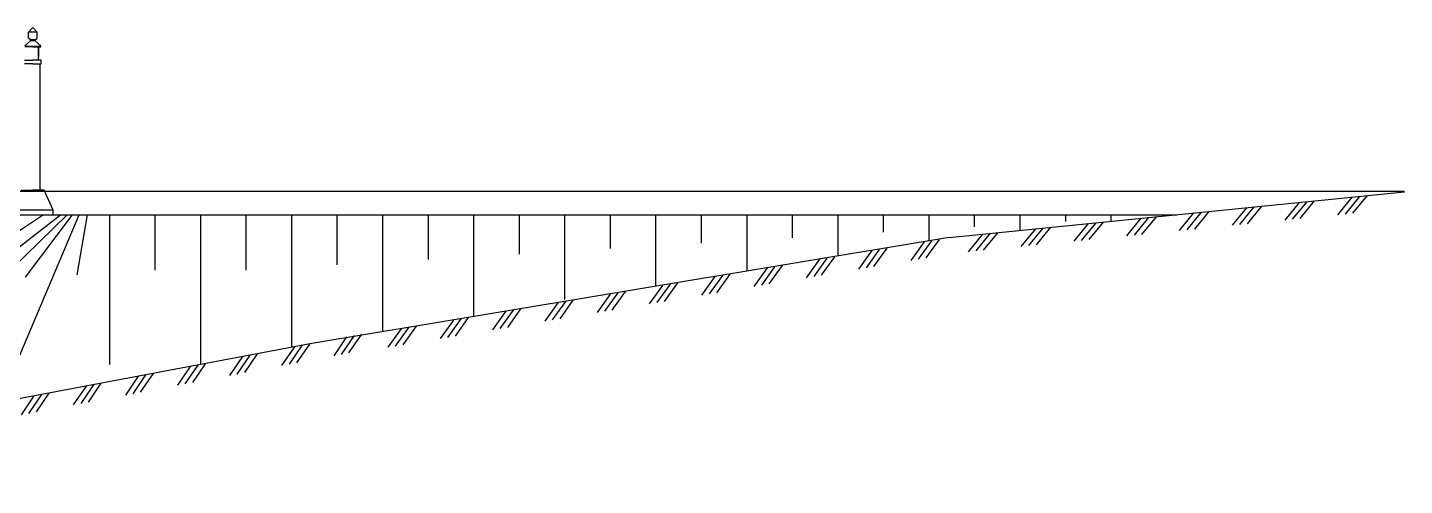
# Model space of a CAD drawing. Header units: millimetres. Extents: x 1931 to 30327, y -2374 to 17555.
# Drawn here: x 20857 to 29931, y 11343 to 14362 of the extents above; entities that cross this region are included whole.
import ezdxf

# ---------------------------------------------------------------- set-up
doc = ezdxf.new("R2010")
doc.units = ezdxf.units.MM

msp = doc.modelspace()

# ---------------------------------------------------------------- linework, layer by layer
at = {"color": 4, "linetype": 'ByBlock', "lineweight": -2}
for p, q in [((20863.2, 14332.3), (20891.3, 14362.3)), ((20919.4, 14332.3), (20891.3, 14362.3)), ((20838.9, 14241.7), (20875.9, 14275.4)), ((20863.2, 14292.3), (20863.2, 14332.3)), ((20919.4, 14332.3), (20863.2, 14332.3)), ((20875.9, 14281.3), (20863.2, 14292.3)), ((20875.9, 14275.4), (20875.9, 14281.3)), ((20906.7, 14281.3), (20875.9, 14281.3)), ((20906.7, 14275.4), (20875.9, 14275.4)), ((20906.7, 14281.3), (20919.4, 14292.3)), ((20906.7, 14275.4), (20906.7, 14281.3)), ((20943.7, 14241.7), (20906.7, 14275.4)), ((20919.4, 14292.3), (20919.4, 14332.3)), ((20891.5, 14234.3), (20838.9, 14234.3)), ((20840, 14239.7), (20942.9, 14239.7)), ((20891.5, 14234.3), (20943.7, 14234.3)), ((20928.8, 14147.6), (20928.8, 14234.3)), ((20928.8, 14230.4), (20928.8, 14165.1)), ((20943.7, 14234.3), (20943.7, 14241.7)), ((20836.2, 14147.6), (20891.1, 14147.6)), ((20891.5, 14123.8), (20836.2, 14123.8)), ((20946.4, 14147.6), (20891.5, 14147.6)), ((20891.5, 14123.8), (20946.4, 14123.8)), ((20940.1, 13290), (20940.1, 14123.8)), ((20946.4, 14123.8), (20946.4, 14147.6)), ((1930.6, 13283.4), (29930.6, 13283.4)), ((20815.6, 13290), (20891.1, 13290)), ((20967, 13290), (20891.5, 13290)), ((20967, 13290), (20940.1, 13290)), ((21026.5, 13157.3), (20967, 13290)), ((26930.6, 12978.1), (29930.6, 13278.1)), ((29541.4, 13132.6), (29636.4, 13248.7)), ((29591.2, 13137.6), (29686.2, 13253.7)), ((21026.5, 13157.3), (20756.1, 13157.3)), ((21026.5, 13128.1), (21026.5, 13157.3)), ((28796.4, 13058.1), (28891.3, 13174.2)), ((28846.1, 13063.1), (28941.1, 13179.2)), ((28895.9, 13068), (28990.8, 13184.1)), ((29144, 13092.9), (29239, 13209)), ((29193.8, 13097.8), (29288.7, 13213.9)), ((29243.5, 13102.8), (29338.5, 13218.9)), ((29491.7, 13127.6), (29586.7, 13243.7)), ((20961.5, 13128.1), (18283.1, 11342.5)), ((18481.5, 13128.1), (28430.6, 13128.1)), ((19652.9, 11696.9), (21118.9, 13128.1)), ((20024.4, 12311.5), (21074.8, 13128.1)), ((20673.2, 11889.6), (21196.9, 13128.1)), ((20756.1, 13128.1), (21026.5, 13128.1)), ((20843.6, 12716.3), (21152.4, 13128.1)), ((21183.2, 12731.3), (21252.5, 13128.1)), ((21396.1, 13128.1), (21396.1, 12139.4)), ((21696.1, 13128.1), (21696.1, 12761.3)), ((21996.1, 13128.1), (21996.1, 12139.4)), ((22296.1, 13128.1), (22296.1, 12761.3)), ((22596.1, 13128.1), (22596.1, 12252.7)), ((22896.1, 13128.1), (22896.1, 12797.2)), ((23196.1, 13128.1), (23196.1, 12355.7)), ((23496.1, 13128.1), (23496.1, 12833.1)), ((23796.1, 13128.1), (23796.1, 12455.7)), ((24096.1, 13128.1), (24096.1, 12868.9)), ((24396.1, 13128.1), (24396.1, 12569.2)), ((24696.1, 13128.1), (24696.1, 12904.8)), ((24996.1, 13128.1), (24996.1, 12655.7)), ((25296.1, 13128.1), (25296.1, 12940.7)), ((25596.1, 13128.1), (25596.1, 12755.7)), ((25896.1, 13128.1), (25896.1, 12976.6)), ((26196.1, 13128.1), (26196.1, 12855.7)), ((26496.1, 13128.1), (26496.1, 13012.4)), ((26796.1, 13128.1), (26796.1, 12955.7)), ((27096.1, 13128.1), (27096.1, 13048.3)), ((27396.1, 13128.1), (27396.1, 13024.7)), ((27696.1, 13128.1), (27696.1, 13084.2)), ((27753.4, 12953.8), (27848.4, 13069.9)), ((27803.1, 12958.8), (27898.1, 13074.9)), ((27852.9, 12963.7), (27947.9, 13079.8)), ((27996.1, 13128.1), (27996.1, 13084.7)), ((28101, 12988.6), (28196, 13104.7)), ((28150.8, 12993.5), (28245.8, 13109.6)), ((28200.5, 12998.5), (28295.5, 13114.6)), ((28448.7, 13023.3), (28543.7, 13139.4)), ((28498.5, 13028.3), (28593.4, 13144.4)), ((28548.2, 13033.3), (28643.2, 13149.4)), ((26930.6, 12978.1), (22730.6, 12278.1)), ((27058.1, 12884.3), (27153.1, 13000.4)), ((27107.8, 12889.2), (27202.8, 13005.3)), ((27157.6, 12894.2), (27252.6, 13010.3)), ((27405.7, 12919), (27500.7, 13035.1)), ((27455.5, 12924), (27550.5, 13040.1)), ((27505.2, 12929), (27600.2, 13045.1)), ((26335.2, 12769.3), (26422.4, 12891.3)), ((26384.5, 12777.5), (26471.7, 12899.5)), ((26433.8, 12785.7), (26521.1, 12907.7)), ((26679.8, 12826.5), (26767.1, 12948.6)), ((26729.1, 12834.7), (26816.4, 12956.7)), ((26778.5, 12842.9), (26865.7, 12964.9)), ((25990.5, 12712), (26077.7, 12834)), ((26039.8, 12720.2), (26127.1, 12842.2)), ((26089.1, 12728.4), (26176.4, 12850.4)), ((25301.2, 12597.5), (25388.4, 12719.5)), ((25350.5, 12605.7), (25437.7, 12727.7)), ((25399.8, 12613.9), (25487.1, 12735.9)), ((25645.8, 12654.8), (25733.1, 12776.8)), ((25695.1, 12663), (25782.4, 12785)), ((25744.5, 12671.2), (25831.7, 12793.2)), ((24661.1, 12491.2), (24748.4, 12613.2)), ((24710.5, 12499.4), (24797.7, 12621.4)), ((24956.5, 12540.3), (25043.7, 12662.3)), ((25005.8, 12548.5), (25093.1, 12670.5)), ((25055.1, 12556.6), (25142.4, 12678.7)), ((24267.2, 12425.7), (24354.4, 12547.8)), ((24316.5, 12433.9), (24403.7, 12556)), ((24365.8, 12442.1), (24453.1, 12564.1)), ((24611.8, 12483), (24699.1, 12605)), ((23577.8, 12311.2), (23665.1, 12433.2)), ((23627.1, 12319.4), (23714.4, 12441.4)), ((23676.5, 12327.6), (23763.7, 12449.6)), ((23922.5, 12368.5), (24009.7, 12490.5)), ((23971.8, 12376.7), (24059.1, 12498.7)), ((24021.1, 12384.9), (24108.4, 12506.9)), ((22975.1, 12216.4), (23059.7, 12340.3)), ((23233.2, 12254), (23320.4, 12376)), ((23282.5, 12262.2), (23369.7, 12384.2)), ((23331.8, 12270.4), (23419.1, 12392.4)), ((22730.6, 12278.1), (18930.6, 11560.5)), ((22533.6, 12133), (22618.1, 12256.9)), ((22582.7, 12142.2), (22667.2, 12266.1)), ((22631.8, 12151.5), (22716.4, 12275.4)), ((22876.9, 12197.8), (22961.4, 12321.7)), ((22926, 12207.1), (23010.6, 12331)), ((22190.2, 12068.1), (22274.8, 12192)), ((22239.4, 12077.4), (22323.9, 12201.3)), ((22288.5, 12086.7), (22373, 12210.6)), ((21552.7, 11947.7), (21637.3, 12071.6)), ((21601.9, 11957), (21686.4, 12080.9)), ((21846.9, 12003.3), (21931.5, 12127.2)), ((21896.1, 12012.6), (21980.6, 12136.5)), ((21945.2, 12021.8), (22029.7, 12145.7)), ((21160.3, 11873.6), (21244.8, 11997.5)), ((21209.4, 11882.9), (21293.9, 12006.8)), ((21258.5, 11892.2), (21343.1, 12016.1)), ((21503.6, 11938.4), (21588.1, 12062.4)), ((20817, 11808.8), (20901.5, 11932.7)), ((20866.1, 11818), (20950.6, 11942)), ((20915.2, 11827.3), (20999.8, 11951.2))]:
    msp.add_line(p, q, dxfattribs=at)

doc.saveas('drawing.dxf')
